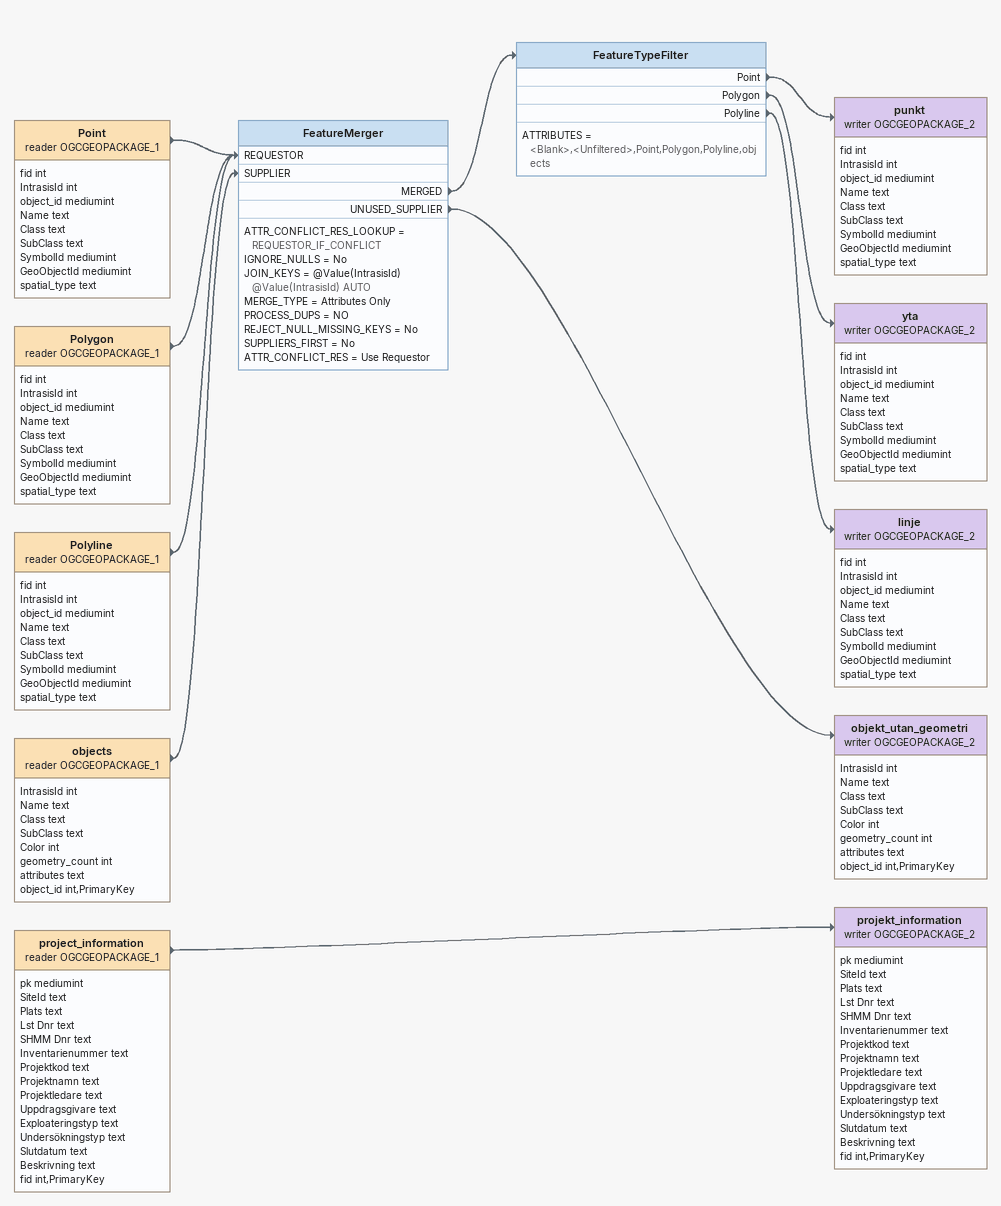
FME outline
project_information (reader OGCGEOPACKAGE_1)
    attributes: pk mediumint, SiteId text, Plats text, Lst Dnr text, SHMM Dnr text, Inventarienummer text, Projektkod text, Projektnamn text, Projektledare text, Uppdragsgivare text, Exploateringstyp text, Undersökningstyp text, Slutdatum text, Beskrivning text, fid int,PrimaryKey
    -> projekt_information (writer OGCGEOPACKAGE_2)
projekt_information (writer OGCGEOPACKAGE_2)
    attributes: pk mediumint, SiteId text, Plats text, Lst Dnr text, SHMM Dnr text, Inventarienummer text, Projektkod text, Projektnamn text, Projektledare text, Uppdragsgivare text, Exploateringstyp text, Undersökningstyp text, Slutdatum text, Beskrivning text, fid int,PrimaryKey
Point (reader OGCGEOPACKAGE_1)
    attributes: fid int, IntrasisId int, object_id mediumint, Name text, Class text, SubClass text, SymbolId mediumint, GeoObjectId mediumint, spatial_type text
    -> FeatureMerger [REQUESTOR]
Polygon (reader OGCGEOPACKAGE_1)
    attributes: fid int, IntrasisId int, object_id mediumint, Name text, Class text, SubClass text, SymbolId mediumint, GeoObjectId mediumint, spatial_type text
    -> FeatureMerger [REQUESTOR]
Polyline (reader OGCGEOPACKAGE_1)
    attributes: fid int, IntrasisId int, object_id mediumint, Name text, Class text, SubClass text, SymbolId mediumint, GeoObjectId mediumint, spatial_type text
    -> FeatureMerger [REQUESTOR]
objects (reader OGCGEOPACKAGE_1)
    attributes: IntrasisId int, Name text, Class text, SubClass text, Color int, geometry_count int, attributes text, object_id int,PrimaryKey
    -> FeatureMerger [SUPPLIER]
FeatureMerger
    ATTR_CONFLICT_RES_LOOKUP = REQUESTOR_IF_CONFLICT
    IGNORE_NULLS = No
    JOIN_KEYS = @Value(IntrasisId) @Value(IntrasisId) AUTO
    MERGE_TYPE = Attributes Only
    PROCESS_DUPS = NO
    REJECT_NULL_MISSING_KEYS = No
    SUPPLIERS_FIRST = No
    ATTR_CONFLICT_RES = Use Requestor
    MERGED -> FeatureTypeFilter
    UNUSED_SUPPLIER -> objekt_utan_geometri (writer OGCGEOPACKAGE_2)
FeatureTypeFilter
    ATTRIBUTES = <Blank>,<Unfiltered>,Point,Polygon,Polyline,objects
    Point -> punkt (writer OGCGEOPACKAGE_2)
    Polygon -> yta (writer OGCGEOPACKAGE_2)
    Polyline -> linje (writer OGCGEOPACKAGE_2)
punkt (writer OGCGEOPACKAGE_2)
    attributes: fid int, IntrasisId int, object_id mediumint, Name text, Class text, SubClass text, SymbolId mediumint, GeoObjectId mediumint, spatial_type text
yta (writer OGCGEOPACKAGE_2)
    attributes: fid int, IntrasisId int, object_id mediumint, Name text, Class text, SubClass text, SymbolId mediumint, GeoObjectId mediumint, spatial_type text
linje (writer OGCGEOPACKAGE_2)
    attributes: fid int, IntrasisId int, object_id mediumint, Name text, Class text, SubClass text, SymbolId mediumint, GeoObjectId mediumint, spatial_type text
objekt_utan_geometri (writer OGCGEOPACKAGE_2)
    attributes: IntrasisId int, Name text, Class text, SubClass text, Color int, geometry_count int, attributes text, object_id int,PrimaryKey
